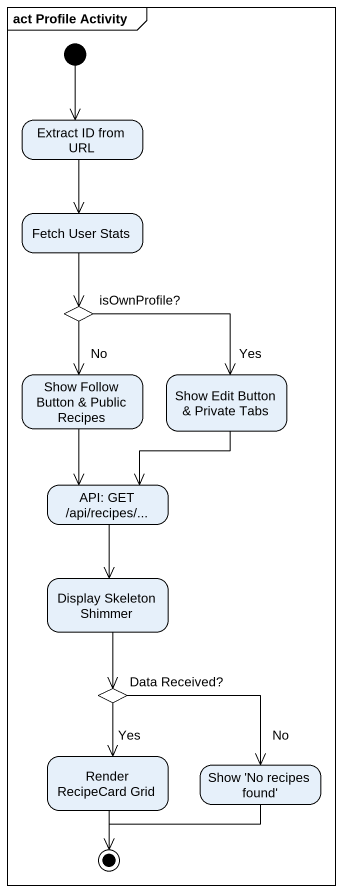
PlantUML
@startuml
mainframe act Profile Activity
hide empty description
state "Extract ID from URL" as Extract_ID_from_URL
state "Fetch User Stats" as Fetch_User_Stats
state "isOwnProfile?" as isOwnProfile <<choice>>
state "Show Follow Button & Public Recipes" as Show_Follow_Button_Public
state "Show Edit Button & Private Tabs" as Show_Edit_Button_Private
state "API: GET /api/recipes/..." as API_GET_api_recipes
state "Display Skeleton Shimmer" as Display_Skeleton_Shimmer
state "Data Received?" as Data_Received <<choice>>
state "Render RecipeCard Grid" as Render_RecipeCard_Grid
state "Show 'No recipes found'" as Show_No_recipes_found
[*] --> Extract_ID_from_URL
Extract_ID_from_URL --> Fetch_User_Stats
Fetch_User_Stats --> isOwnProfile
isOwnProfile --> Show_Follow_Button_Public : No
isOwnProfile --> Show_Edit_Button_Private : Yes
Show_Follow_Button_Public --> API_GET_api_recipes
Show_Edit_Button_Private --> API_GET_api_recipes
API_GET_api_recipes --> Display_Skeleton_Shimmer
Display_Skeleton_Shimmer --> Data_Received
Data_Received --> Render_RecipeCard_Grid : Yes
Data_Received --> Show_No_recipes_found : No
Render_RecipeCard_Grid --> [*]
Show_No_recipes_found -left-> [*]
@enduml
